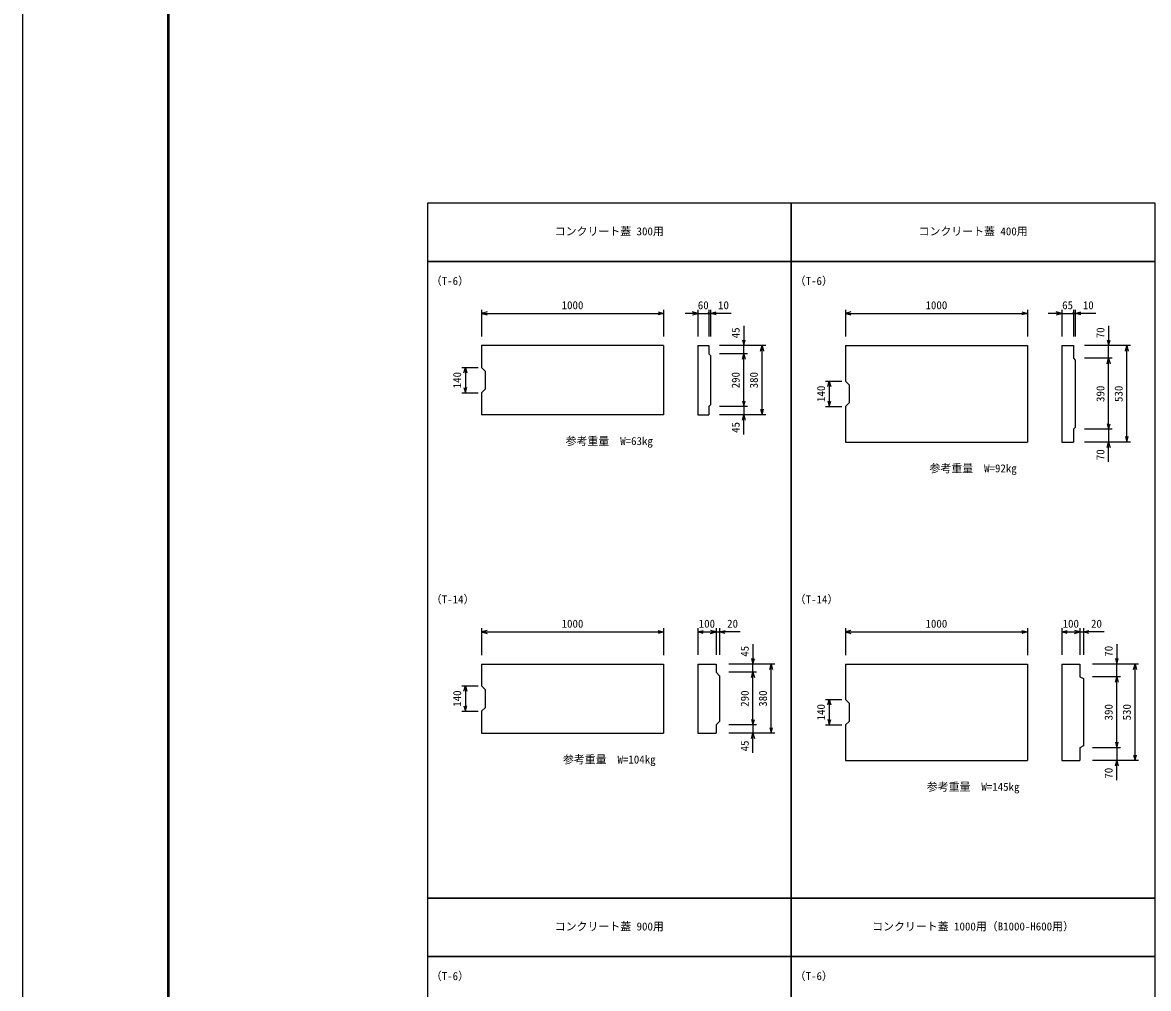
# Model space of a CAD drawing. Units: millimetres, scale not verified. Extents: x -33600 to 33600, y -11880 to 11880.
# Drawn here: x -33600 to -27411, y -5882 to -574 of the extents above; entities that cross this region are included whole.
import ezdxf
from ezdxf.enums import TextEntityAlignment as Align

# ---------------------------------------------------------------- set-up
doc = ezdxf.new("R2010")
doc.units = ezdxf.units.MM
doc.header["$LTSCALE"] = 40
for name, color, linetype, lineweight in [('0-0_DIM', 7, 'Continuous', 25), ('0-1_Defpoints', 5, 'Continuous', 25), ('0-2_HATCH', 6, 'Continuous', 25), ('0-6_TXT', 7, 'Continuous', 25), ('0-7_WAKU', 3, 'Continuous', 25)]:
    doc.layers.add(name, color=color, linetype=linetype, lineweight=lineweight)
doc.styles.add('ＭＳ ゴシック', font='')
doc.styles.get('ＭＳ ゴシック').set_extended_font_data('MS Gothic')

msp = doc.modelspace()

# ---------------------------------------------------------------- linework, layer by layer
at = {"layer": '0-0_DIM'}
for p, q in [((-31076.89, -2152.38), (-31076.89, -2299.51)), ((-30076.89, -2152.38), (-30076.89, -2299.51)), ((-29888.3, -2152.38), (-29888.3, -2298.78)), ((-29828.3, -2152.38), (-29828.3, -2298.78)), ((-29818.3, -2152.38), (-29818.3, -2298.78)), ((-29076.89, -2152.38), (-29076.89, -2299.51)), ((-28076.89, -2152.38), (-28076.89, -2299.51)), ((-27888.3, -2152.38), (-27888.3, -2298.78)), ((-27823.3, -2152.38), (-27823.3, -2298.78)), ((-27813.3, -2152.38), (-27813.3, -2298.78)), ((-31076.89, -2172.38), (-30076.89, -2172.38)), ((-29888.3, -2172.38), (-29958.3, -2172.38)), ((-29888.3, -2172.38), (-29828.3, -2172.38)), ((-29828.3, -2172.38), (-29818.3, -2172.38)), ((-29704.77, -2172.38), (-29818.3, -2172.38)), ((-29076.89, -2172.38), (-28076.89, -2172.38)), ((-27888.3, -2172.38), (-27963.3, -2172.38)), ((-27888.3, -2172.38), (-27823.3, -2172.38)), ((-27823.3, -2172.38), (-27813.3, -2172.38)), ((-27699.77, -2172.38), (-27813.3, -2172.38)), ((-29635.22, -2240.06), (-29635.22, -2348.91)), ((-27630.22, -2240.06), (-27630.22, -2348.91)), ((-29515.22, -2348.91), (-29768.3, -2348.91)), ((-29635.22, -2393.91), (-29635.22, -2348.91)), ((-29535.22, -2728.91), (-29535.22, -2348.91)), ((-27510.22, -2348.91), (-27763.3, -2348.91)), ((-27630.22, -2418.91), (-27630.22, -2348.91)), ((-27530.22, -2878.91), (-27530.22, -2348.91)), ((-29615.22, -2393.91), (-29768.3, -2393.91)), ((-29635.22, -2683.91), (-29635.22, -2393.91)), ((-31185.89, -2468.91), (-31095.89, -2468.91)), ((-31165.89, -2468.91), (-31165.89, -2608.91)), ((-27610.22, -2418.91), (-27763.3, -2418.91)), ((-27630.22, -2808.91), (-27630.22, -2418.91)), ((-29185.89, -2543.91), (-29095.89, -2543.91)), ((-29165.89, -2543.91), (-29165.89, -2683.91)), ((-31185.89, -2608.91), (-31095.89, -2608.91)), ((-29615.22, -2683.91), (-29768.3, -2683.91)), ((-29635.22, -2683.91), (-29635.22, -2728.91)), ((-29185.89, -2683.91), (-29095.89, -2683.91)), ((-29515.22, -2728.91), (-29768.3, -2728.91)), ((-29635.22, -2837.76), (-29635.22, -2728.91)), ((-27610.22, -2808.91), (-27763.3, -2808.91)), ((-27630.22, -2808.91), (-27630.22, -2878.91)), ((-27510.22, -2878.91), (-27763.3, -2878.91)), ((-27630.22, -2987.76), (-27630.22, -2878.91)), ((-31076.89, -3902.38), (-31076.89, -4049.51)), ((-31076.89, -3922.38), (-30076.89, -3922.38)), ((-30076.89, -3902.38), (-30076.89, -4049.51)), ((-29888.3, -3902.38), (-29888.3, -4048.78)), ((-29888.3, -3922.38), (-29788.3, -3922.38)), ((-29788.3, -3902.38), (-29788.3, -4048.78)), ((-29788.3, -3922.38), (-29768.3, -3922.38)), ((-29768.3, -3902.38), (-29768.3, -4048.78)), ((-29654.77, -3922.38), (-29768.3, -3922.38)), ((-29076.89, -3902.38), (-29076.89, -4049.51)), ((-29076.89, -3922.38), (-28076.89, -3922.38)), ((-28076.89, -3902.38), (-28076.89, -4049.51)), ((-27888.3, -3902.38), (-27888.3, -4048.78)), ((-27888.3, -3922.38), (-27788.3, -3922.38)), ((-27788.3, -3902.38), (-27788.3, -4048.78)), ((-27788.3, -3922.38), (-27768.3, -3922.38)), ((-27768.3, -3902.38), (-27768.3, -4048.78)), ((-27654.77, -3922.38), (-27768.3, -3922.38)), ((-29585.22, -3990.06), (-29585.22, -4098.91)), ((-27585.22, -3990.06), (-27585.22, -4098.91)), ((-29465.22, -4098.91), (-29718.3, -4098.91)), ((-29565.22, -4143.91), (-29718.3, -4143.91)), ((-29585.22, -4143.91), (-29585.22, -4098.91)), ((-29585.22, -4433.91), (-29585.22, -4143.91)), ((-29485.22, -4478.91), (-29485.22, -4098.91)), ((-27465.22, -4098.91), (-27718.3, -4098.91)), ((-27585.22, -4168.91), (-27585.22, -4098.91)), ((-27485.22, -4628.91), (-27485.22, -4098.91)), ((-27565.22, -4168.91), (-27718.3, -4168.91)), ((-27585.22, -4558.91), (-27585.22, -4168.91)), ((-31185.89, -4218.91), (-31095.89, -4218.91)), ((-31165.89, -4218.91), (-31165.89, -4358.91)), ((-29185.89, -4293.91), (-29095.89, -4293.91)), ((-29165.89, -4293.91), (-29165.89, -4433.91)), ((-31185.89, -4358.91), (-31095.89, -4358.91)), ((-29565.22, -4433.91), (-29718.3, -4433.91)), ((-29585.22, -4433.91), (-29585.22, -4478.91)), ((-29185.89, -4433.91), (-29095.89, -4433.91)), ((-29465.22, -4478.91), (-29718.3, -4478.91)), ((-29585.22, -4587.76), (-29585.22, -4478.91)), ((-27565.22, -4558.91), (-27718.3, -4558.91)), ((-27585.22, -4558.91), (-27585.22, -4628.91)), ((-27465.22, -4628.91), (-27718.3, -4628.91)), ((-27585.22, -4737.76), (-27585.22, -4628.91))]:
    msp.add_line(p, q, dxfattribs=at)
for points in [[(-31046.89, -2164.34), (-31076.89, -2172.38), (-31046.89, -2180.42)], [(-30106.89, -2164.34), (-30076.89, -2172.38), (-30106.89, -2180.42)], [(-29918.3, -2180.42), (-29888.3, -2172.38), (-29918.3, -2164.34)], [(-29788.3, -2180.42), (-29818.3, -2172.38), (-29788.3, -2164.34)], [(-29046.89, -2164.34), (-29076.89, -2172.38), (-29046.89, -2180.42)], [(-28106.89, -2164.34), (-28076.89, -2172.38), (-28106.89, -2180.42)], [(-27918.3, -2180.42), (-27888.3, -2172.38), (-27918.3, -2164.34)], [(-27783.3, -2180.42), (-27813.3, -2172.38), (-27783.3, -2164.34)], [(-29643.26, -2318.91), (-29635.22, -2348.91), (-29627.18, -2318.91)], [(-29543.26, -2378.91), (-29535.22, -2348.91), (-29527.18, -2378.91)], [(-27638.26, -2318.91), (-27630.22, -2348.91), (-27622.18, -2318.91)], [(-27538.26, -2378.91), (-27530.22, -2348.91), (-27522.18, -2378.91)], [(-29643.26, -2423.91), (-29635.22, -2393.91), (-29627.18, -2423.91)], [(-31173.93, -2498.91), (-31165.89, -2468.91), (-31157.85, -2498.91)], [(-27638.26, -2448.91), (-27630.22, -2418.91), (-27622.18, -2448.91)], [(-31173.93, -2578.91), (-31165.89, -2608.91), (-31157.85, -2578.91)], [(-29173.93, -2573.91), (-29165.89, -2543.91), (-29157.85, -2573.91)], [(-29643.26, -2653.91), (-29635.22, -2683.91), (-29627.18, -2653.91)], [(-29173.93, -2653.91), (-29165.89, -2683.91), (-29157.85, -2653.91)], [(-29543.26, -2698.91), (-29535.22, -2728.91), (-29527.18, -2698.91)], [(-29643.26, -2758.91), (-29635.22, -2728.91), (-29627.18, -2758.91)], [(-27638.26, -2778.91), (-27630.22, -2808.91), (-27622.18, -2778.91)], [(-27638.26, -2908.91), (-27630.22, -2878.91), (-27622.18, -2908.91)], [(-27538.26, -2848.91), (-27530.22, -2878.91), (-27522.18, -2848.91)], [(-31046.89, -3914.34), (-31076.89, -3922.38), (-31046.89, -3930.42)], [(-30106.89, -3914.34), (-30076.89, -3922.38), (-30106.89, -3930.42)], [(-29858.3, -3930.42), (-29888.3, -3922.38), (-29858.3, -3914.34)], [(-29818.3, -3930.42), (-29788.3, -3922.38), (-29818.3, -3914.34)], [(-29738.3, -3930.42), (-29768.3, -3922.38), (-29738.3, -3914.34)], [(-29046.89, -3914.34), (-29076.89, -3922.38), (-29046.89, -3930.42)], [(-28106.89, -3914.34), (-28076.89, -3922.38), (-28106.89, -3930.42)], [(-27858.3, -3930.42), (-27888.3, -3922.38), (-27858.3, -3914.34)], [(-27818.3, -3930.42), (-27788.3, -3922.38), (-27818.3, -3914.34)], [(-27738.3, -3930.42), (-27768.3, -3922.38), (-27738.3, -3914.34)], [(-29593.26, -4068.91), (-29585.22, -4098.91), (-29577.18, -4068.91)], [(-27593.26, -4068.91), (-27585.22, -4098.91), (-27577.18, -4068.91)], [(-29593.26, -4173.91), (-29585.22, -4143.91), (-29577.18, -4173.91)], [(-29493.26, -4128.91), (-29485.22, -4098.91), (-29477.18, -4128.91)], [(-27493.26, -4128.91), (-27485.22, -4098.91), (-27477.18, -4128.91)], [(-27593.26, -4198.91), (-27585.22, -4168.91), (-27577.18, -4198.91)], [(-31173.93, -4248.91), (-31165.89, -4218.91), (-31157.85, -4248.91)], [(-31173.93, -4328.91), (-31165.89, -4358.91), (-31157.85, -4328.91)], [(-29173.93, -4323.91), (-29165.89, -4293.91), (-29157.85, -4323.91)], [(-29593.26, -4403.91), (-29585.22, -4433.91), (-29577.18, -4403.91)], [(-29493.26, -4448.91), (-29485.22, -4478.91), (-29477.18, -4448.91)], [(-29173.93, -4403.91), (-29165.89, -4433.91), (-29157.85, -4403.91)], [(-29593.26, -4508.91), (-29585.22, -4478.91), (-29577.18, -4508.91)], [(-27593.26, -4528.91), (-27585.22, -4558.91), (-27577.18, -4528.91)], [(-27593.26, -4658.91), (-27585.22, -4628.91), (-27577.18, -4658.91)], [(-27493.26, -4598.91), (-27485.22, -4628.91), (-27477.18, -4598.91)]]:
    msp.add_lwpolyline(points, dxfattribs=at)
for centre in [(-29828.3, -2172.38), (-27823.3, -2172.38)]:
    msp.add_circle(centre, 4, dxfattribs=at)
at = {"layer": '0-1_Defpoints'}
msp.add_lwpolyline([(-33600, -11880), (0, -11880), (0, 11880), (-33600, 11880)], close=True, dxfattribs=at)
at = {"layer": '0-2_HATCH'}
for p, q in [((-31076.89, -2348.91), (-31076.89, -2468.91)), ((-30076.89, -2348.91), (-31076.89, -2348.91)), ((-29888.3, -2348.91), (-29888.3, -2728.91)), ((-29888.3, -2348.91), (-29828.3, -2348.91)), ((-29828.3, -2348.91), (-29828.3, -2393.91)), ((-29076.89, -2348.91), (-29076.89, -2543.91)), ((-29076.89, -2348.91), (-28076.89, -2348.91)), ((-28076.89, -2348.91), (-28076.89, -2878.91)), ((-27888.3, -2348.91), (-27888.3, -2878.91)), ((-29818.3, -2403.91), (-29828.3, -2393.91)), ((-31056.89, -2488.91), (-31076.89, -2468.91)), ((-27823.3, -2418.91), (-27813.3, -2428.91)), ((-27813.3, -2428.91), (-27813.3, -2798.91)), ((-31056.89, -2488.91), (-31056.89, -2588.91)), ((-31076.89, -2608.91), (-31056.89, -2588.91)), ((-31076.89, -2608.91), (-31076.89, -2728.91)), ((-29828.3, -2683.91), (-29828.3, -2728.91)), ((-29888.3, -2728.91), (-29828.3, -2728.91)), ((-27813.3, -2798.91), (-27823.3, -2808.91)), ((-27823.3, -2808.91), (-27823.3, -2878.91)), ((-27888.3, -2878.91), (-27823.3, -2878.91)), ((-31076.89, -4098.91), (-31076.89, -4218.91)), ((-29888.3, -4098.91), (-29788.3, -4098.91)), ((-29788.3, -4098.91), (-29788.3, -4143.91)), ((-29788.3, -4143.91), (-29768.3, -4163.91)), ((-29076.89, -4098.91), (-29076.89, -4293.91)), ((-29076.89, -4098.91), (-28076.89, -4098.91)), ((-28076.89, -4098.91), (-28076.89, -4628.91)), ((-29768.3, -4163.91), (-29768.3, -4413.91)), ((-27788.3, -4168.91), (-27768.3, -4178.91)), ((-27768.3, -4178.91), (-27768.3, -4548.91)), ((-31076.89, -4218.91), (-31056.89, -4238.91)), ((-31056.89, -4238.91), (-31056.89, -4338.91)), ((-29076.89, -4293.91), (-29056.89, -4313.91)), ((-29056.89, -4313.91), (-29056.89, -4413.91)), ((-31056.89, -4338.91), (-31076.89, -4358.91)), ((-31076.89, -4358.91), (-31076.89, -4478.91)), ((-29768.3, -4413.91), (-29788.3, -4433.91)), ((-29788.3, -4433.91), (-29788.3, -4478.91)), ((-29056.89, -4413.91), (-29076.89, -4433.91)), ((-31076.89, -4478.91), (-30076.89, -4478.91)), ((-27768.3, -4548.91), (-27788.3, -4558.91)), ((-27788.3, -4558.91), (-27788.3, -4628.91))]:
    msp.add_line(p, q, dxfattribs=at)
for points in [[(-30076.89, -2348.91), (-30076.89, -2728.91), (-31076.89, -2728.91)], [(-27888.3, -2348.91), (-27823.3, -2348.91), (-27823.3, -2418.91)], [(-29818.3, -2403.91), (-29818.3, -2673.91), (-29828.3, -2683.91)], [(-29076.89, -2543.91), (-29056.89, -2563.91), (-29056.89, -2663.91), (-29076.89, -2683.91)], [(-29076.89, -2683.91), (-29076.89, -2878.91), (-28076.89, -2878.91)], [(-31076.89, -4098.91), (-30076.89, -4098.91), (-30076.89, -4478.91)], [(-29888.3, -4098.91), (-29888.3, -4478.91), (-29788.3, -4478.91)], [(-27888.3, -4098.91), (-27788.3, -4098.91), (-27788.3, -4168.91)], [(-27888.3, -4098.91), (-27888.3, -4628.91), (-27788.3, -4628.91)], [(-29076.89, -4433.91), (-29076.89, -4628.91), (-28076.89, -4628.91)]]:
    msp.add_lwpolyline(points, dxfattribs=at)
at = {"layer": '0-6_TXT'}
for points in [[(-31374.81, -1886.32), (-29374.81, -1886.32), (-29374.81, -1566.32), (-31374.81, -1566.32)], [(-29374.81, -1886.32), (-27374.81, -1886.32), (-27374.81, -1566.32), (-29374.81, -1566.32)], [(-31374.81, -5386.32), (-29374.81, -5386.32), (-29374.81, -1886.32), (-31374.81, -1886.32)], [(-29374.81, -5386.32), (-27374.81, -5386.32), (-27374.81, -1886.32), (-29374.81, -1886.32)], [(-31374.81, -5706.32), (-29374.81, -5706.32), (-29374.81, -5386.32), (-31374.81, -5386.32)], [(-29374.81, -5706.32), (-27374.81, -5706.32), (-27374.81, -5386.32), (-29374.81, -5386.32)], [(-31374.81, -10356.32), (-29374.81, -10356.32), (-29374.81, -5706.32), (-31374.81, -5706.32)], [(-29374.81, -10356.32), (-27374.81, -10356.32), (-27374.81, -5706.32), (-29374.81, -5706.32)]]:
    msp.add_lwpolyline(points, close=True, dxfattribs=at)
at = {"layer": '0-7_WAKU', "lineweight": 50}
msp.add_lwpolyline([(-32800, -11080), (-800, -11080), (-800, 11080), (-32800, 11080)], close=True, dxfattribs=at)

# ---------------------------------------------------------------- texts
at = {"layer": '0-0_DIM', "style": 'ＭＳ ゴシック'}
for s, p in [('（T-6）', (-31355.79, -2029.01)), ('（T-6）', (-29355.79, -2029.01)), ('1000', (-30636.89, -2162.38)), ('60', (-29888.3, -2162.38)), ('10', (-29777.13, -2162.38)), ('1000', (-28636.89, -2162.38)), ('65', (-27885.8, -2162.38)), ('10', (-27772.13, -2162.38)), ('参考重量\u3000W=63kg', (-30614.81, -2908.91)), ('参考重量\u3000W=92kg', (-28614.81, -3058.91)), ('（T-14）', (-31355.79, -3779.01)), ('（T-14）', (-29355.79, -3779.01)), ('1000', (-30636.89, -3912.38)), ('100', (-29883.3, -3912.38)), ('20', (-29727.13, -3912.38)), ('1000', (-28636.89, -3912.38)), ('100', (-27883.3, -3912.38)), ('20', (-27727.13, -3912.38)), ('参考重量\u3000W=104kg', (-30629.81, -4658.91)), ('参考重量\u3000W=145kg', (-28629.81, -4808.91)), ('（T-6）', (-31355.79, -5849.01)), ('（T-6）', (-29355.79, -5849.01))]:
    msp.add_text(s, height=43.99, dxfattribs=at).set_placement(p, align=Align.BOTTOM_LEFT)
for s, p in [('45', (-29645.22, -2308.91)), ('70', (-27640.22, -2308.91)), ('140', (-31175.89, -2583.91)), ('290', (-29645.22, -2583.91)), ('380', (-29545.22, -2583.91)), ('140', (-29175.89, -2658.91)), ('390', (-27640.22, -2658.91)), ('530', (-27540.22, -2658.91)), ('45', (-29645.22, -2828.91)), ('70', (-27640.22, -2978.91)), ('45', (-29595.22, -4058.91)), ('70', (-27595.22, -4058.91)), ('140', (-31175.89, -4333.91)), ('290', (-29595.22, -4333.91)), ('380', (-29495.22, -4333.91)), ('140', (-29175.89, -4408.91)), ('390', (-27595.22, -4408.91)), ('530', (-27495.22, -4408.91)), ('45', (-29595.22, -4578.91)), ('70', (-27595.22, -4728.91))]:
    msp.add_text(s, height=43.99, rotation=90, dxfattribs=at).set_placement(p, align=Align.BOTTOM_LEFT)
at = {"layer": '0-6_TXT', "style": 'ＭＳ ゴシック'}
for s, p in [('コンクリート蓋 300用', (-30674.81, -1756.32)), ('コンクリート蓋 400用', (-28674.81, -1756.32)), ('コンクリート蓋 900用', (-30674.81, -5576.32)), ('コンクリート蓋 1000用（B1000-H600用）', (-28929.81, -5576.32))]:
    msp.add_text(s, height=43.99, dxfattribs=at).set_placement(p, align=Align.BOTTOM_LEFT)

doc.saveas('drawing.dxf')
